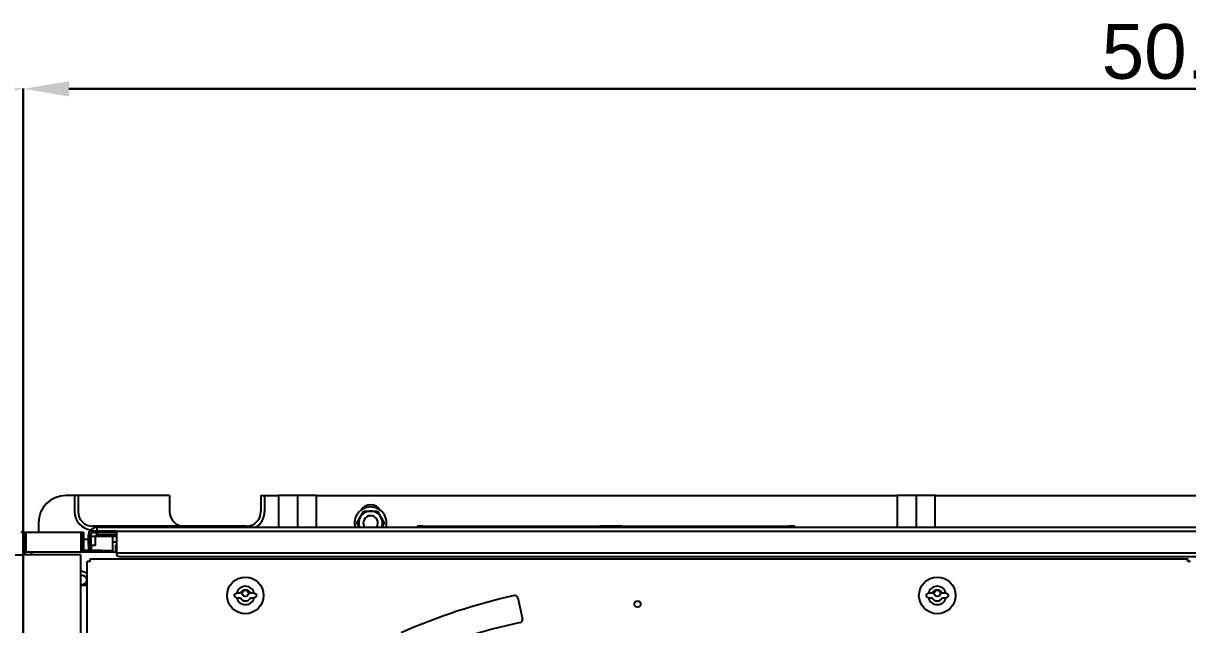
# Model space of a CAD drawing. Extents: x 594 to 813, y 174 to 240.
# Drawn here: x 741.77 to 748.16, y 202.9 to 206.2 of the extents above; entities that cross this region are included whole.
import ezdxf

# ---------------------------------------------------------------- set-up
doc = ezdxf.new("R2010")
doc.units = 0
doc.header["$MEASUREMENT"] = 0
doc.header["$PDMODE"] = 35
doc.header["$PDSIZE"] = 0.5
doc.layers.get('0').update_dxf_attribs({"linetype": 'CONTINUOUS', "lineweight": 30})
doc.layers.get('Defpoints').update_dxf_attribs({"linetype": 'CONTINUOUS'})
doc.layers.add('AC.REF(S). PIPING', color=3, linetype='CONTINUOUS', lineweight=30)
doc.layers.add('LG-DIMENSION', color=7, linetype='CONTINUOUS')
doc.layers.add('LG-Product', color=3, linetype='CONTINUOUS')
doc.styles.add('LG-TEXT', font='arial.ttf')
doc.dimstyles.get("Standard").update_dxf_attribs({"dimtxt": 0.12, "dimasz": 0.05, "dimexe": 0.18, "dimexo": 0.0625, "dimgap": 0.09, "dimtad": 0, "dimtih": 1, "dimtoh": 1, "dimzin": 0, "dimdsep": 46, "dimtxsty": 'Standard', "dimblk": 'DOT', "dimcen": 0.09, "dimadec": 0, "dimazin": 0, "dimtfac": 1, "dimtofl": 0, "dimtmove": 0, "dimatfit": 3, "dimldrblk": 'DOT', "dimfxl": 1, "dimtolj": 1, "dimtzin": 0, "dimarcsym": 0})

# ---------------------------------------------------------------- blocks, each defined once
blk = doc.blocks.new('*D215')
at = {"layer": 'Defpoints', "color": 0, "transparency": 16777216}
for p in [(-5697.49, 5105.95), (-5697.49, 4862.63), (-6977.49, 4805.9)]:
    blk.add_point(p, dxfattribs=at)
at = {"layer": 'LG-DIMENSION', "color": 0, "lineweight": -2, "transparency": 16777216}
for p, q in [((-6977.49, 4805.96), (-6977.49, 5106.13)), ((-6952.49, 5105.95), (-5722.49, 5105.95)), ((-5697.49, 4862.7), (-5697.49, 5106.13))]:
    blk.add_line(p, q, dxfattribs=at)
at = {"layer": 'LG-DIMENSION', "color": 0, "transparency": 16777216}
for points in [[(-6952.49, 5110.11), (-6952.49, 5101.78), (-6977.49, 5105.95)], [(-5722.49, 5110.11), (-5722.49, 5101.78), (-5697.49, 5105.95)]]:
    blk.add_solid(points, dxfattribs=at)
at = {"layer": 'LG-DIMENSION', "transparency": 16777216, "insert": (-6337.49, 5126.26), "char_height": 30, "attachment_point": 5, "style": 'LG-TEXT'}
blk.add_mtext('\\A1;50.4"', dxfattribs=at)
blk = doc.blocks.new('_Dot')
at = {"color": 0, "linetype": 'ByBlock', "lineweight": -2}
blk.add_line((-0.5, 0), (-1, 0), dxfattribs=at)
at = {"color": 0, "linetype": 'ByBlock', "const_width": 0.5}
blk.add_lwpolyline([(-0.25, 0, 1), (0.25, 0, 1)], format="xyb", close=True, dxfattribs=at)
blk = doc.blocks.new('*D216')
at = {"layer": 'Defpoints', "color": 0, "transparency": 16777216}
for p in [(-4417.49, 5105.95), (-5697.49, 4822.74), (-4417.49, 4822.74)]:
    blk.add_point(p, dxfattribs=at)
at = {"layer": 'LG-DIMENSION', "color": 0, "lineweight": -2, "transparency": 16777216}
for p, q in [((-5697.49, 4822.81), (-5697.49, 5106.13)), ((-5672.49, 5105.95), (-4442.49, 5105.95)), ((-4417.49, 4822.81), (-4417.49, 5106.13))]:
    blk.add_line(p, q, dxfattribs=at)
at = {"layer": 'LG-DIMENSION', "color": 0, "transparency": 16777216}
for points in [[(-5672.49, 5110.11), (-5672.49, 5101.78), (-5697.49, 5105.95)], [(-4442.49, 5110.11), (-4442.49, 5101.78), (-4417.49, 5105.95)]]:
    blk.add_solid(points, dxfattribs=at)
at = {"layer": 'LG-DIMENSION', "transparency": 16777216, "insert": (-5057.49, 5126.26), "char_height": 30, "attachment_point": 5, "style": 'LG-TEXT'}
blk.add_mtext('\\A1;50.4"', dxfattribs=at)
blk = doc.blocks.new('UW1-1')
at = {"layer": 'LG-Product', "color": 3, "linetype": 'Continuous'}
for p, q in [((1137.61, 4450.34), (1132.89, 4450.34)), ((1139.62, 4450.34), (1137.61, 4450.34)), ((1137.61, 4450.34), (1137.61, 4441.51)), ((1139.62, 4450.34), (1139.62, 4441.51)), ((1189.77, 4450.34), (1139.62, 4450.34)), ((1189.77, 4450.34), (1189.77, 4441.51)), ((1239.93, 4450.34), (1241.93, 4450.34)), ((1239.93, 4450.34), (1239.93, 4441.51)), ((1241.93, 4450.34), (1249.55, 4450.34)), ((1241.93, 4450.34), (1241.93, 4441.51)), ((1254.82, 4450.34), (1249.55, 4450.34)), ((1249.55, 4450.34), (1249.55, 4432.88)), ((1259.99, 4450.34), (1254.82, 4450.34)), ((1265.16, 4450.34), (1259.99, 4450.34)), ((1259.99, 4450.34), (1259.99, 4432.88)), ((1270.43, 4450.34), (1265.16, 4450.34)), ((1270.43, 4450.34), (1589.12, 4450.34)), ((1270.43, 4432.88), (1270.43, 4450.34)), ((1594.39, 4450.34), (1589.12, 4450.34)), ((1589.12, 4450.34), (1589.12, 4432.88)), ((1599.55, 4450.34), (1594.39, 4450.34)), ((1604.72, 4450.34), (1599.55, 4450.34)), ((1599.55, 4450.34), (1599.55, 4432.88)), ((1609.99, 4450.34), (1604.72, 4450.34)), ((1609.99, 4450.34), (1889.06, 4450.34)), ((1609.99, 4432.88), (1609.99, 4450.34)), ((1294.6, 4438.78), (1296.35, 4441.81)), ((1296.35, 4441.81), (1297.05, 4441.81)), ((1297.05, 4441.81), (1300.12, 4441.81)), ((1300.12, 4441.81), (1300.94, 4441.81)), ((1300.94, 4441.81), (1303.88, 4441.81)), ((1303.88, 4441.81), (1304.8, 4440.22)), ((1117.85, 4435.29), (1117.85, 4430.28)), ((1292.59, 4435.29), (1293.51, 4436.89)), ((1293.98, 4432.88), (1292.59, 4435.29)), ((1293.51, 4436.89), (1294.47, 4438.55)), ((1294.47, 4438.55), (1294.6, 4438.78)), ((1304.8, 4440.22), (1305.76, 4438.55)), ((1305.76, 4438.55), (1305.9, 4438.32)), ((1305.9, 4438.32), (1307.65, 4435.29)), ((1307.65, 4435.29), (1306.72, 4433.7)), ((1109.52, 4430.28), (1109.52, 4417.74)), ((1109.52, 4430.28), (1110.83, 4430.28)), ((1110.32, 4429.47), (1110.32, 4417.74)), ((1110.32, 4429.47), (1110.83, 4429.47)), ((1110.83, 4430.28), (1110.83, 4419.24)), ((1110.83, 4430.28), (1142.63, 4430.28)), ((1141.12, 4429.47), (1141.12, 4419.24)), ((1141.12, 4429.47), (1141.82, 4429.47)), ((1141.82, 4429.47), (1141.82, 4419.44)), ((1142.63, 4430.28), (1142.63, 4419.44)), ((1146.15, 4430.88), (1145.63, 4430.88)), ((1145.63, 4430.83), (1145.63, 4430.88)), ((1160.68, 4430.83), (1145.63, 4430.83)), ((1145.63, 4422.3), (1145.63, 4430.83)), ((1160.68, 4429.83), (1146.64, 4429.83)), ((1146.64, 4429.83), (1146.64, 4422.3)), ((1231.9, 4433.49), (1147.64, 4433.49)), ((2352.91, 4432.88), (1150.15, 4432.88)), ((1150.15, 4432.3), (1150.15, 4432.88)), ((1150.15, 4430.88), (1150.15, 4432.3)), ((1150.15, 4430.85), (1150.15, 4430.88)), ((1150.15, 4430.83), (1150.15, 4430.85)), ((1150.15, 4429.13), (1150.15, 4429.83)), ((1150.15, 4428.87), (1150.15, 4429.13)), ((1150.15, 4428.87), (1160.69, 4428.87)), ((1160.68, 4430.83), (2342.38, 4430.83)), ((1160.68, 4430.83), (1160.68, 4418.79)), ((1306.72, 4433.7), (1306.25, 4432.88)), ((1328.7, 4433.62), (1325.69, 4433.62)), ((1325.69, 4433.62), (1325.69, 4432.88)), ((1328.7, 4433.62), (1329.37, 4433.62)), ((1328.7, 4432.88), (1328.7, 4433.62)), ((1329.37, 4433.62), (1331.21, 4433.62)), ((1331.21, 4433.62), (1333.72, 4433.62)), ((1333.72, 4433.62), (1425, 4433.62)), ((1333.72, 4433.62), (1333.72, 4432.88)), ((1425, 4433.62), (1425.3, 4433.62)), ((1425, 4433.62), (1425, 4432.88)), ((1425.3, 4433.62), (1426, 4433.62)), ((1438.04, 4433.62), (1426, 4433.62)), ((1426, 4433.62), (1426, 4432.88)), ((1438.04, 4433.62), (1438.75, 4433.62)), ((1438.04, 4432.88), (1438.04, 4433.62)), ((1438.75, 4433.62), (1439.05, 4433.62)), ((1439.05, 4433.62), (1524.82, 4433.62)), ((1439.05, 4433.62), (1439.05, 4432.88)), ((1524.82, 4433.62), (1527.33, 4433.62)), ((1524.82, 4432.88), (1524.82, 4433.62)), ((1527.33, 4433.62), (1529.16, 4433.62)), ((1529.16, 4433.62), (1529.83, 4433.62)), ((1532.84, 4433.62), (1529.83, 4433.62)), ((1529.83, 4433.62), (1529.83, 4432.88)), ((1532.84, 4433.62), (1532.84, 4432.88)), ((2388.22, 4430.28), (2389.52, 4430.28)), ((2389.52, 4417.74), (2389.52, 4430.28)), ((1141.14, 4424.46), (1141.83, 4424.46)), ((1145.13, 4426.26), (1142.63, 4426.26)), ((1145.13, 4427.87), (1145.13, 4422.85)), ((1145.26, 4427.87), (1145.13, 4427.87)), ((1145.26, 4422.85), (1145.13, 4422.85)), ((1145.63, 4427.87), (1145.26, 4427.87)), ((1145.63, 4422.85), (1145.26, 4422.85)), ((1145.43, 4422.45), (1145.43, 4422.85)), ((1145.43, 4420.25), (1145.43, 4422.45)), ((1145.43, 4422.45), (1145.63, 4422.45)), ((1145.63, 4420.8), (1145.63, 4422.3)), ((1145.63, 4422.3), (1146.64, 4422.3)), ((1148.37, 4427.87), (1146.64, 4427.87)), ((1148.37, 4422.85), (1146.64, 4422.85)), ((1146.64, 4422.3), (1146.64, 4420.8)), ((1147.04, 4420.25), (1147.04, 4422.85)), ((1149.15, 4427.87), (1148.37, 4427.87)), ((1149.15, 4422.85), (1148.37, 4422.85)), ((1149.15, 4422.85), (1149.15, 4427.87)), ((1158.68, 4427.87), (1149.15, 4427.87)), ((1160.69, 4427.87), (1158.68, 4427.87)), ((1158.68, 4424.86), (1158.68, 4427.87)), ((1158.68, 4424.86), (1160.69, 4424.86)), ((1158.68, 4419.39), (1158.68, 4424.86)), ((1160.28, 4419.39), (1160.28, 4423.25)), ((1160.68, 4423.25), (1160.28, 4423.25)), ((1109.52, 3752.66), (1109.52, 4417.74)), ((1141.12, 4417.74), (1109.52, 4417.74)), ((1141.12, 4419.24), (1110.83, 4419.24)), ((1114.04, 4419.24), (1114.04, 4417.74)), ((1141.12, 3752.66), (1141.12, 4417.74)), ((1141.13, 4419.39), (1160.68, 4419.39)), ((1141.82, 4419.44), (1142.63, 4419.44)), ((1152.66, 4420.25), (1142.63, 4420.25)), ((1152.66, 4419.44), (1142.63, 4419.44)), ((1142.63, 4419.44), (1142.63, 4419.39)), ((1143.43, 4419.44), (1143.43, 4419.39)), ((1146.64, 4420.8), (1145.63, 4420.8)), ((1146.14, 4415.68), (1748.52, 4415.68)), ((1146.14, 4414.18), (1146.14, 4415.68)), ((1146.24, 4420.8), (1146.24, 4420.25)), ((1152.66, 4420.25), (1157.67, 4420.25)), ((1152.66, 4419.44), (1152.66, 4420.25)), ((1157.67, 4419.44), (1152.66, 4419.44)), ((1157.67, 4420.25), (1157.67, 4419.44)), ((1157.67, 4419.44), (1157.67, 4419.39)), ((1157.69, 4419.44), (1158.69, 4419.44)), ((1160.28, 4419.44), (1160.7, 4419.44)), ((2342.38, 4418.79), (1160.68, 4418.79)), ((1160.68, 4418.79), (1160.68, 4417.55)), ((1160.68, 4417.55), (1162.19, 4416.88)), ((1162.19, 4416.88), (2340.87, 4416.88)), ((1748.52, 4414.18), (1748.52, 4415.68)), ((2357.93, 4417.74), (2389.52, 4417.74)), ((2389.52, 4417.74), (2389.52, 3752.66)), ((1146.14, 4414.18), (1144.63, 4414.18)), ((1144.63, 3755.12), (1144.63, 4414.18)), ((1750.02, 4414.18), (1748.52, 4414.18)), ((1141.82, 4406.55), (1141.12, 4406.55)), ((1141.12, 4401.53), (1141.82, 4401.53)), ((1141.12, 4401.18), (1144.63, 4401.18)), ((1225.56, 4396.15), (1225.78, 4396.43)), ((1225.78, 4396.43), (1226.09, 4396.64)), ((1226.09, 4396.64), (1226.49, 4396.76)), ((1226.49, 4396.76), (1226.54, 4396.77)), ((1228.67, 4396.77), (1226.64, 4396.77)), ((1236.17, 4396.77), (1234.14, 4396.77)), ((1236.26, 4396.77), (1236.76, 4396.62)), ((1236.76, 4396.62), (1237.1, 4396.36)), ((1237.1, 4396.36), (1237.34, 4395.97)), ((1605.24, 4396.15), (1605.47, 4396.43)), ((1605.47, 4396.43), (1605.78, 4396.64)), ((1605.78, 4396.64), (1606.18, 4396.76)), ((1606.18, 4396.76), (1606.23, 4396.77)), ((1608.35, 4396.77), (1606.33, 4396.77)), ((1615.85, 4396.77), (1613.83, 4396.77)), ((1615.95, 4396.77), (1616.45, 4396.62)), ((1616.45, 4396.62), (1616.78, 4396.36)), ((1616.78, 4396.36), (1617.02, 4395.97)), ((1225.38, 4395.47), (1225.42, 4395.83)), ((1225.47, 4395.07), (1225.38, 4395.47)), ((1225.42, 4395.83), (1225.56, 4396.15)), ((1225.71, 4394.67), (1225.47, 4395.07)), ((1226.04, 4394.41), (1225.71, 4394.67)), ((1226.54, 4394.26), (1226.04, 4394.41)), ((1226.64, 4394.26), (1228.67, 4394.26)), ((1234.14, 4394.26), (1236.17, 4394.26)), ((1236.31, 4394.27), (1236.26, 4394.26)), ((1236.71, 4394.39), (1236.31, 4394.27)), ((1237.03, 4394.6), (1236.71, 4394.39)), ((1237.25, 4394.88), (1237.03, 4394.6)), ((1237.38, 4395.2), (1237.25, 4394.88)), ((1237.34, 4395.97), (1237.42, 4395.56)), ((1237.42, 4395.56), (1237.38, 4395.2)), ((1380.95, 4394.25), (1383.44, 4382.47)), ((1605.07, 4395.47), (1605.11, 4395.83)), ((1605.15, 4395.07), (1605.07, 4395.47)), ((1605.11, 4395.83), (1605.24, 4396.15)), ((1605.4, 4394.67), (1605.15, 4395.07)), ((1605.73, 4394.41), (1605.4, 4394.67)), ((1606.23, 4394.26), (1605.73, 4394.41)), ((1606.33, 4394.26), (1608.35, 4394.26)), ((1613.83, 4394.26), (1615.85, 4394.26)), ((1616, 4394.27), (1615.95, 4394.26)), ((1616.4, 4394.39), (1616, 4394.27)), ((1616.71, 4394.6), (1616.4, 4394.39)), ((1616.94, 4394.88), (1616.71, 4394.6)), ((1617.07, 4395.2), (1616.94, 4394.88)), ((1617.02, 4395.97), (1617.11, 4395.56)), ((1617.11, 4395.56), (1617.07, 4395.2))]:
    blk.add_line(p, q, dxfattribs=at)
for centre, radius in [((1231.4, 4395.52), 10.03), ((1611.09, 4395.52), 10.03), ((1231.4, 4396.62), 1.71), ((1611.09, 4396.62), 1.71), ((1446.57, 4390.75), 1.71)]:
    blk.add_circle(centre, radius, dxfattribs=at)
for centre, radius, start, end in [((1132.89, 4435.29), 15.05, 90, 180), ((1147.64, 4441.51), 10.03, 180, 264.69141), ((1147.64, 4441.51), 8.03, 180, 270), ((1197.8, 4441.51), 8.03, 180, 270), ((1231.9, 4441.51), 8.03, 270, 0), ((1231.9, 4441.51), 10.03, 300.68578, 0), ((1300.12, 4435.29), 8.78, 90, 195.92437), ((1300.12, 4435.29), 6.52, 90, 150), ((1300.12, 4439.3), 6.02, 30.78, 149.22), ((1300.12, 4435.29), 8.78, 344.07563, 90), ((1300.12, 4435.29), 6.52, 30, 90), ((1300.12, 4435.29), 6.52, 150, 201.66844), ((1300.12, 4435.29), 4.01, 90, 216.87188), ((1300.12, 4435.29), 4.01, 323.12812, 90), ((1300.12, 4435.29), 6.52, 338.33156, 30), ((1150.15, 4427.87), 5.02, 154.15734, 180), ((1150.15, 4427.87), 5.02, 90, 143.82281), ((1150.15, 4427.87), 1, 90, 180), ((1140.32, 4401.33), 7.52, 55.01812, 83.87719), ((1141.82, 4404.04), 2.51, 270, 90), ((1231.4, 4395.52), 5.02, 14.4373, 165.5627), ((1226.64, 4395.52), 1.25, 90, 94.22562), ((1231.4, 4395.52), 3.01, 24.62432, 155.37568), ((1236.17, 4395.52), 1.25, 85.77438, 90), ((1611.09, 4395.52), 5.02, 14.4373, 165.5627), ((1606.33, 4395.52), 1.25, 90, 94.22562), ((1611.09, 4395.52), 3.01, 24.62432, 155.37568), ((1615.85, 4395.52), 1.25, 85.77438, 90), ((1226.64, 4395.52), 1.25, 265.77438, 270), ((1231.4, 4395.52), 5.02, 194.4373, 345.5627), ((1231.4, 4395.52), 3.01, 204.62432, 335.37568), ((1236.17, 4395.52), 1.25, 270, 274.22562), ((1446.57, 4084.65), 317.99, 102.23969, 114.07612), ((1379.48, 4393.94), 1.5, 11.96728, 102.23969), ((1606.33, 4395.52), 1.25, 265.77438, 270), ((1611.09, 4395.52), 5.02, 194.4373, 345.5627), ((1611.09, 4395.52), 3.01, 204.62432, 335.37568), ((1615.85, 4395.52), 1.25, 270, 274.22562), ((1446.57, 4084.65), 302.94, 102.25046, 114.26437), ((1381.97, 4382.16), 1.5, 282.25046, 11.96728)]:
    blk.add_arc(centre, radius, start, end, dxfattribs=at)
blk = doc.blocks.new('UW1+UW1_2')
at = {"layer": 'LG-Product'}
for p in [(1162.18, 2470.68), (2442.18, 2470.68)]:
    blk.add_blockref('UW1-1', p, dxfattribs=at)
blk = doc.blocks.new('A$C5B2C3915')
at = {"layer": 'LG-Product'}
blk.add_blockref('UW1+UW1_2', (-4815.985, -6647.45), dxfattribs=at)
at = {"layer": 'LG-DIMENSION'}
for base, p1, p2, picture, middle in [((-1264.279, 496.824), (-2544.281, 196.772), (-1264.279, 253.51), '*D215', (-1904.28, 517.141)), ((15.723, 496.824), (-1264.279, 213.62), (15.723, 213.62), '*D216', (-624.278, 517.141))]:
    dim = blk.add_linear_dim(base=base, p1=p1, p2=p2, dimstyle='Standard', dxfattribs=at)
    dim.commit()
    dim.dimension.update_dxf_attribs({"geometry": picture, "text_midpoint": middle, "insert": (4433.211, -4609.123)})

msp = doc.modelspace()

# ---------------------------------------------------------------- block references
at = {"layer": 'AC.REF(S). PIPING', "linetype": 'Continuous', "xscale": 0.0099999999999909, "yscale": 0.0099999999999909, "zscale": 0.0099999999999909}
msp.add_blockref('A$C5B2C3915', (754.4172, 200.8743), dxfattribs=at)

doc.saveas('drawing.dxf')
